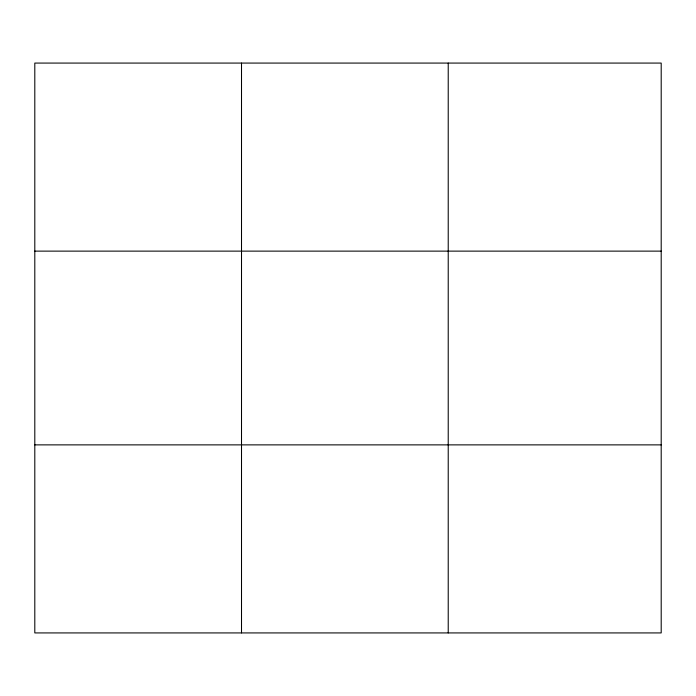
<?xml version="1.0" encoding="UTF-8"?>
<svg xmlns="http://www.w3.org/2000/svg" width="696" height="696" viewBox="0 0 696 696"><rect width="100%" height="100%" fill="white"/><g stroke="black" fill="none" stroke-linecap="round" stroke-linejoin="round"><path stroke-width="1.04" d="M241.512 632.925L241.512 63.075M448.224 632.925L448.224 63.075M661.2 444.875L661.2 632.925L34.8 632.925L34.8 63.075L661.2 63.075L661.2 444.875L34.8 444.875M34.8 251.125L661.2 251.125"/></g></svg>
